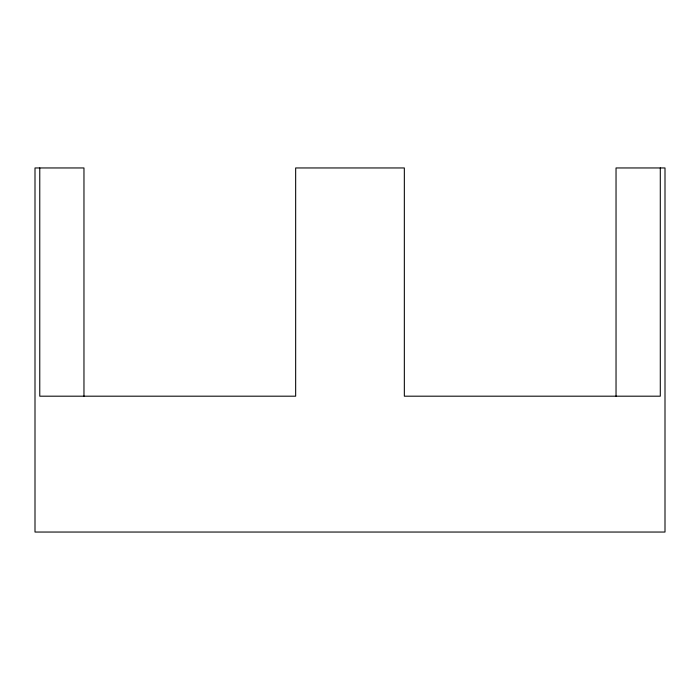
<?xml version="1.0" encoding="UTF-8"?>
<svg xmlns="http://www.w3.org/2000/svg" width="700" height="700" viewBox="0 0 700 700"><rect width="100%" height="100%" fill="white"/><g stroke="black" fill="none" stroke-linecap="round" stroke-linejoin="round"><path stroke-width="1.05" d="M660.293 167.956L660.293 396.191L404.338 396.191L404.338 167.956L295.662 167.956L295.662 396.191L39.769 396.191L39.769 167.956M616.035 396.191L616.035 167.956L665 167.956L665 532.044L35 532.044L35 167.956L83.965 167.956L83.965 396.191"/></g></svg>
